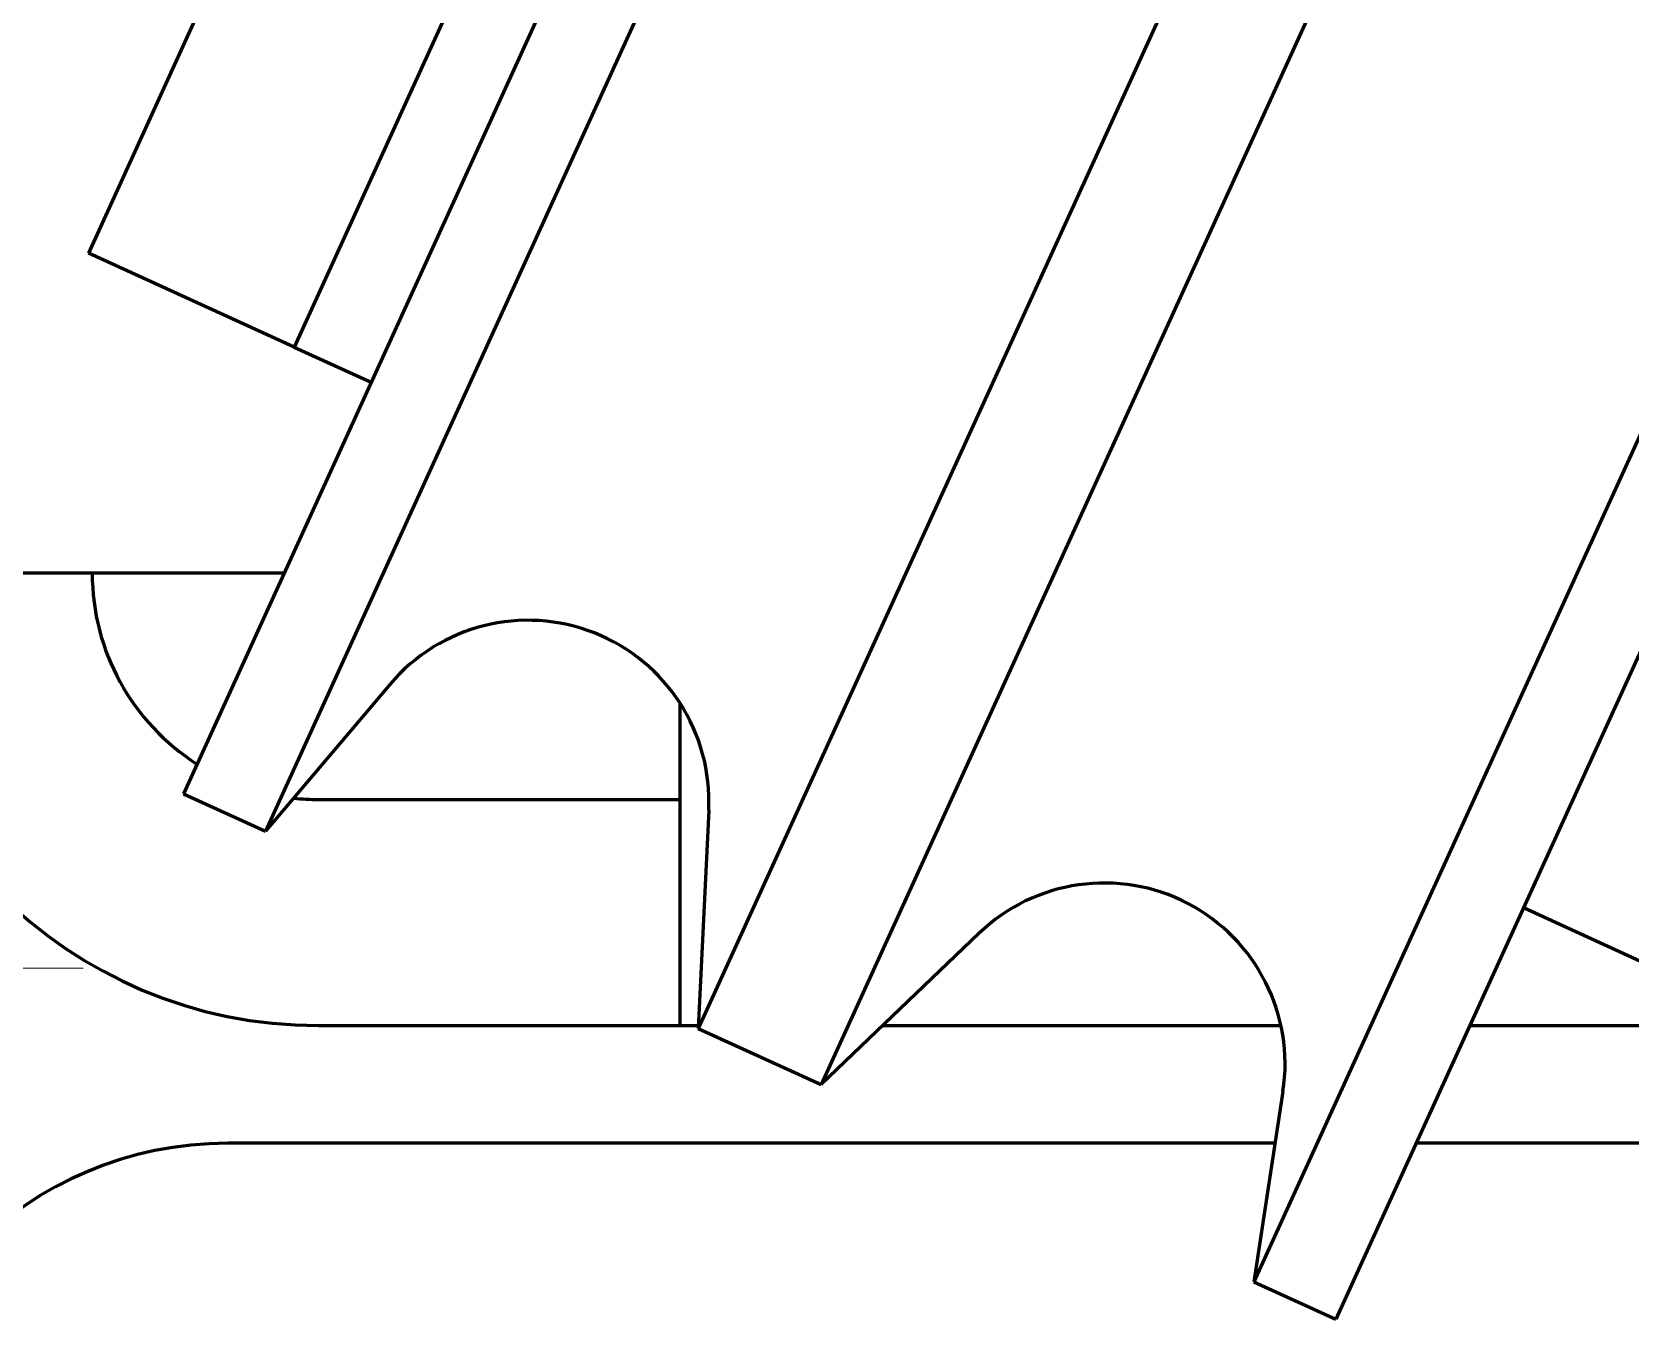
# Model space of a CAD drawing. Header units: millimetres. Extents: x 0 to 840, y 0 to 594.
# Drawn here: x 92.91 to 101.74, y 241.08 to 248.25 of the extents above; entities that cross this region are included whole.
import ezdxf

# ---------------------------------------------------------------- set-up
doc = ezdxf.new("R2010")
doc.units = ezdxf.units.MM
doc.linetypes.add('K5LT_AXLED', pattern=[19.5, 15, -1.5, 1.5, -1.5])
doc.linetypes.add('K5LT_BASIC', pattern=[0])
doc.layers.add('Системный слой', color=7, linetype='Continuous')

msp = doc.modelspace()

# ---------------------------------------------------------------- linework, layer by layer
at = {"layer": 'Системный слой', "color": 5, "linetype": 'K5LT_BASIC', "lineweight": 60, "true_color": 0x0000ff}
for p, q in [((100.47835, 262.95346), (93.21731, 247.03092)), ((101.61567, 262.43482), (94.35463, 246.51228)), ((101.15468, 260.29696), (93.74278, 244.04362)), ((101.60828, 260.09011), (94.19639, 243.83676)), ((103.99906, 258.99986), (96.58716, 242.74652)), ((104.67932, 258.68964), (97.26742, 242.4363)), ((107.07009, 257.5994), (99.6582, 241.34605)), ((107.5237, 257.39254), (100.1118, 241.1392)), ((94.35463, 246.51228), (93.21731, 247.03092)), ((94.35463, 246.51228), (94.78008, 246.31826)), ((94.2984, 245.26201), (91.98832, 245.26201)), ((94.88432, 244.64865), (94.19639, 243.83676)), ((96.48832, 242.76201), (96.48832, 244.54314)), ((93.74278, 244.04362), (94.19639, 243.83676)), ((94.48832, 244.01201), (96.48832, 244.01201)), ((96.64608, 243.95343), (96.58716, 242.74652)), ((101.14909, 243.41385), (101.86097, 243.08921)), ((98.14005, 243.27215), (97.26742, 242.4363)), ((94.48832, 242.76201), (96.48832, 242.76201)), ((96.48832, 242.76201), (96.58792, 242.76201)), ((96.58716, 242.74652), (97.26742, 242.4363)), ((97.60747, 242.76201), (99.80904, 242.76201)), ((100.85184, 242.76201), (102.57848, 242.76201)), ((99.82013, 242.39781), (99.6582, 241.34605)), ((99.77607, 242.11164), (93.98832, 242.11164)), ((104.48832, 242.11164), (100.55526, 242.11164)), ((99.6582, 241.34605), (100.1118, 241.1392))]:
    msp.add_line(p, q, dxfattribs=at)
at = {"layer": 'Системный слой', "color": 30, "linetype": 'K5LT_AXLED', "lineweight": 18, "true_color": 0xff8000}
msp.add_line((93.18832, 243.07962), (85.18832, 243.07962), dxfattribs=at)
at = {"layer": 'Системный слой', "color": 5, "linetype": 'K5LT_BASIC', "lineweight": 60, "true_color": 0x0000ff}
for centre, radius, start, end in [((94.48832, 245.26201), 2.5, 180, 270), ((94.48832, 245.26201), 1.25, 180, 237.539821), ((95.64727, 244.00219), 1, 357.205105, 139.72467), ((94.48832, 245.26201), 1.25, 263.705199, 270), ((98.83178, 242.54998), 1, 351.247189, 133.766754)]:
    msp.add_arc(centre, radius, start, end, dxfattribs=at)
msp.add_ellipse((93.98832, 240.11187), major_axis=(-2, 0), ratio=0.9998828, start_param=4.712389, end_param=6.2831853, dxfattribs=at)

doc.saveas('drawing.dxf')
